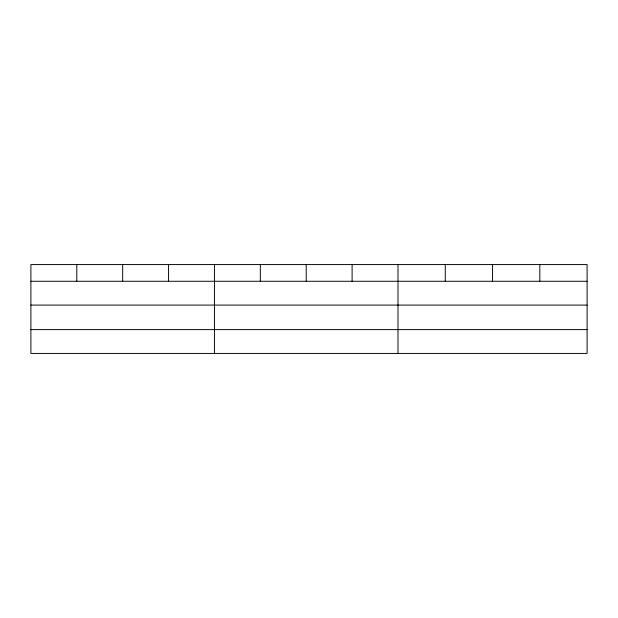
<?xml version="1.0" encoding="UTF-8"?>
<svg xmlns="http://www.w3.org/2000/svg" width="618" height="618" viewBox="0 0 618 618"><rect width="100%" height="100%" fill="white"/><g stroke="black" fill="none" stroke-linecap="round" stroke-linejoin="round"><path stroke-width="0.93" d="M587.1 305.091L587.1 264.566L30.9 264.566L30.9 353.434L587.1 353.434L587.1 305.091L30.9 305.091M30.9 281.275L587.1 281.275M30.9 329.618L587.1 329.618M539.823 264.566L539.823 281.275M492.546 264.566L492.546 281.275M445.269 264.566L445.269 281.275M397.992 264.566L397.992 353.434M352.106 264.566L352.106 281.275M306.219 264.566L306.219 281.275M260.332 264.566L260.332 281.275M214.446 264.566L214.446 353.434M168.559 264.566L168.559 281.275M122.673 264.566L122.673 281.275M76.787 264.566L76.787 281.275"/></g></svg>
